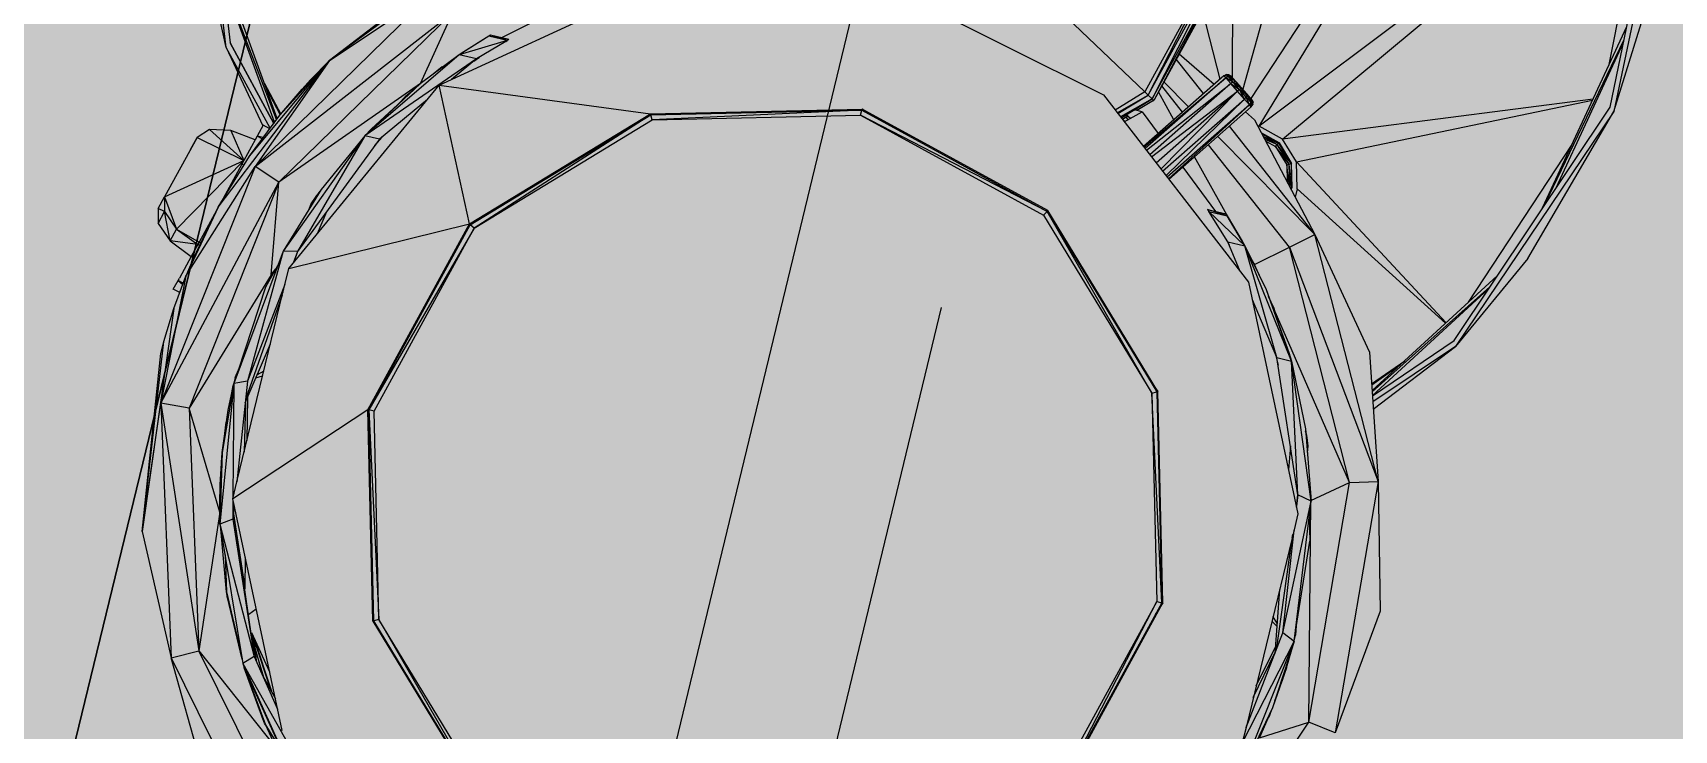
# Model space of a CAD drawing. Header units: millimetres. Extents: x 4980 to 19099, y 3891 to 5773.
# Drawn here: x 12221.74 to 12253.32, y 4726.22 to 4739.64 of the extents above; entities that cross this region are included whole.
import ezdxf

# ---------------------------------------------------------------- set-up
doc = ezdxf.new("R2010")
doc.units = ezdxf.units.MM
doc.linetypes.add('DASHED', pattern=[19.05, 12.7, -6.35])
doc.layers.add('Kıtc-002 Çizgi', color=7, linetype='Continuous')
doc.layers.add('Kıtc-031 Müşteri Mevcut', color=30, linetype='Continuous')

# ---------------------------------------------------------------- blocks, each defined once
blk = doc.blocks.new('A$C3AF727DF')
at = {"layer": 'Kıtc-002 Çizgi'}
blk.add_lwpolyline([(0, 0), (90, 0), (90, 52), (0, 52), (0, 0)], dxfattribs=at)
at = {"layer": 'Kıtc-002 Çizgi', "color": 4, "linetype": 'DASHED'}
blk.add_lwpolyline([(3, 3), (87, 3), (87, 49), (3, 49)], close=True, dxfattribs=at)
blk = doc.blocks.new('A$C2F745399')
at = {"layer": 'Kıtc-031 Müşteri Mevcut', "linetype": 'Continuous'}
for p, q in [((25.266, 42.571), (21.176, 28.042)), ((28.055, 38.115), (21.331, 27.865)), ((21.49, 27.332), (28.058, 38.107)), ((1.612, 28.848), (0.984, 34.264)), ((1.087, 34.308), (1.689, 28.938)), ((28.975, 32.949), (21.49, 27.332)), ((21.944, 27.083), (28.974, 32.935)), ((28.243, 27.699), (29.341, 32.99)), ((29.44, 32.948), (28.314, 27.613)), ((19.292, 27.99), (14.942, 32.142)), ((28.227, 28.52), (28.937, 32.058)), ((1.612, 28.848), (1.15, 30.988)), ((20.785, 30.72), (19.292, 27.99)), ((19.354, 27.93), (20.785, 30.72)), ((19.354, 27.93), (20.869, 30.7)), ((20.869, 30.7), (19.434, 27.855)), ((19.434, 27.855), (20.976, 30.674)), ((20.976, 30.674), (19.463, 27.826)), ((21.013, 30.661), (19.463, 27.826)), ((2.599, 27.478), (1.522, 30.427)), ((6.328, 30.593), (3.605, 28.598)), ((6.044, 30.436), (3.605, 28.598)), ((5.857, 30.326), (3.605, 28.598)), ((20.979, 30.598), (20.975, 28.271)), ((2.583, 27.456), (1.551, 30.173)), ((2.548, 27.409), (1.555, 30.125)), ((3.605, 28.598), (5.791, 30.288)), ((5.715, 28.117), (9.853, 30.037)), ((5.681, 29.983), (2.172, 26.556)), ((3.605, 28.598), (5.681, 29.983)), ((14.414, 29.972), (18.495, 27.934)), ((28.314, 27.613), (28.998, 29.807)), ((2.172, 26.556), (5.974, 29.52)), ((5.974, 29.52), (2.628, 26.251)), ((5.357, 28.152), (5.974, 29.52)), ((6.907, 29.034), (7.856, 29.503)), ((20.399, 29.538), (20.736, 28.235)), ((6.668, 29.064), (6.101, 28.706)), ((6.668, 29.064), (6.189, 28.764)), ((6.702, 29.084), (6.668, 29.064)), ((7.021, 28.977), (6.668, 29.064)), ((7.057, 28.998), (6.668, 29.064)), ((7.057, 28.998), (6.702, 29.084)), ((28.563, 29.243), (26.94, 25.749)), ((1.612, 28.848), (2.32, 27.34)), ((2.462, 27.293), (1.612, 28.848)), ((2.53, 27.384), (1.689, 28.938)), ((1.689, 28.938), (2.53, 27.383)), ((7.021, 28.977), (6.101, 28.706)), ((6.189, 28.764), (6.101, 28.706)), ((6.999, 28.963), (6.43, 28.624)), ((6.999, 28.963), (7.021, 28.977)), ((7.057, 28.998), (7.021, 28.977)), ((26.99, 25.825), (28.51, 28.988)), ((28.499, 28.936), (27.198, 26.136)), ((1.462, 25.771), (3.605, 28.598)), ((2.063, 26.754), (3.605, 28.598)), ((3.605, 28.598), (2.172, 26.556)), ((2.646, 27.541), (3.605, 28.598)), ((3.076, 28.046), (3.605, 28.598)), ((3.605, 28.598), (3.236, 28.22)), ((6.101, 28.706), (4.286, 27.147)), ((6.43, 28.624), (4.286, 27.147)), ((6.101, 28.706), (5.35, 28.146)), ((5.771, 28.472), (5.565, 28.306)), ((5.727, 28.427), (5.771, 28.472)), ((5.771, 28.472), (5.819, 28.495)), ((6.43, 28.624), (5.951, 28.227)), ((6.43, 28.624), (6.101, 28.706)), ((6.378, 28.58), (6.49, 28.659)), ((20.421, 27.957), (19.897, 28.621)), ((20.623, 28.134), (19.952, 28.72)), ((2.353, 28.152), (2.664, 27.563)), ((5.357, 28.152), (2.628, 26.251)), ((2.82, 24.592), (5.715, 28.117)), ((3.076, 28.046), (3.236, 28.22)), ((5.35, 28.146), (4.286, 27.147)), ((4.402, 27.271), (5.35, 28.146)), ((5.355, 28.15), (5.357, 28.152)), ((5.357, 28.152), (5.36, 28.153)), ((5.715, 28.117), (9.778, 27.566)), ((6.298, 25.448), (5.715, 28.117)), ((20.813, 28.302), (19.264, 26.94)), ((19.273, 26.929), (20.849, 28.262)), ((20.849, 28.262), (19.297, 26.898)), ((19.321, 26.867), (20.945, 28.152)), ((20.945, 28.152), (19.387, 26.782)), ((20.131, 27.703), (19.657, 28.182)), ((20.813, 28.302), (20.859, 28.325)), ((20.849, 28.262), (20.813, 28.302)), ((20.894, 28.287), (20.813, 28.302)), ((20.849, 28.262), (20.894, 28.287)), ((20.945, 28.152), (20.849, 28.262)), ((20.988, 28.181), (20.849, 28.262)), ((20.859, 28.325), (20.943, 28.287)), ((20.911, 28.322), (20.859, 28.325)), ((20.859, 28.325), (20.894, 28.287)), ((20.894, 28.287), (20.943, 28.287)), ((20.894, 28.287), (20.988, 28.181)), ((20.911, 28.322), (20.943, 28.287)), ((20.954, 28.294), (20.911, 28.322)), ((20.954, 28.294), (20.943, 28.287)), ((20.943, 28.287), (21.054, 28.181)), ((20.981, 28.263), (20.943, 28.287)), ((20.943, 28.287), (21.027, 28.191)), ((20.988, 28.181), (20.943, 28.287)), ((20.988, 28.181), (20.945, 28.152)), ((21.077, 28.002), (20.945, 28.152)), ((20.945, 28.152), (21.115, 28.035)), ((20.981, 28.263), (20.954, 28.294)), ((21.054, 28.181), (20.981, 28.263)), ((20.988, 28.181), (21.027, 28.191)), ((20.988, 28.181), (21.115, 28.035)), ((21.142, 28.06), (20.988, 28.181)), ((21.027, 28.191), (21.153, 28.068)), ((21.054, 28.181), (21.027, 28.191)), ((21.027, 28.191), (21.142, 28.06)), ((21.153, 28.068), (21.054, 28.181)), ((2.386, 28.062), (2.651, 27.546)), ((2.646, 27.541), (3.076, 28.046)), ((5.492, 27.847), (4.565, 27.078)), ((4.937, 27.764), (5.057, 27.898)), ((5.247, 28.051), (5.057, 27.898)), ((18.495, 27.934), (21.288, 24.327)), ((19.292, 27.99), (18.72, 27.642)), ((18.761, 27.59), (19.354, 27.93)), ((18.772, 27.576), (19.354, 27.93)), ((19.434, 27.855), (18.823, 27.51)), ((18.837, 27.492), (19.434, 27.855)), ((19.434, 27.855), (19.094, 27.642)), ((19.459, 27.824), (19.141, 27.631)), ((19.292, 27.99), (19.354, 27.93)), ((19.434, 27.855), (19.354, 27.93)), ((19.418, 26.742), (21.077, 28.002)), ((19.463, 27.826), (19.434, 27.855)), ((19.459, 27.824), (19.463, 27.826)), ((19.51, 26.624), (21.077, 28.002)), ((19.85, 27.455), (19.552, 27.99)), ((19.601, 26.505), (21.077, 28.002)), ((20.017, 27.603), (19.617, 28.109)), ((19.633, 26.465), (21.209, 27.852)), ((21.209, 27.852), (19.7, 26.378)), ((21.115, 28.035), (21.077, 28.002)), ((21.209, 27.852), (21.077, 28.002)), ((21.142, 28.06), (21.115, 28.035)), ((21.209, 27.852), (21.115, 28.035)), ((21.242, 27.89), (21.115, 28.035)), ((21.257, 27.928), (21.115, 28.035)), ((21.142, 28.06), (21.153, 28.068)), ((21.142, 28.06), (21.257, 27.928)), ((21.257, 27.928), (21.153, 28.068)), ((21.252, 27.956), (21.153, 28.068)), ((21.209, 27.852), (21.242, 27.89)), ((21.306, 27.742), (21.209, 27.852)), ((21.242, 27.89), (21.257, 27.928)), ((21.306, 27.742), (21.242, 27.89)), ((21.336, 27.784), (21.242, 27.89)), ((21.257, 27.928), (21.252, 27.956)), ((21.324, 27.873), (21.252, 27.956)), ((21.257, 27.928), (21.324, 27.873)), ((21.257, 27.928), (21.342, 27.832)), ((21.257, 27.928), (21.336, 27.784)), ((21.324, 27.873), (21.342, 27.832)), ((21.35, 27.843), (21.324, 27.873)), ((21.336, 27.784), (21.342, 27.832)), ((21.342, 27.832), (21.35, 27.843)), ((21.342, 27.832), (21.374, 27.796)), ((21.342, 27.832), (21.37, 27.745)), ((21.35, 27.843), (21.374, 27.796)), ((21.37, 27.745), (21.374, 27.796)), ((27.916, 27.85), (21.944, 27.083)), ((22.213, 26.641), (27.909, 27.834)), ((2.063, 26.754), (2.646, 27.541)), ((6.298, 25.448), (9.778, 27.566)), ((6.313, 25.434), (9.784, 27.546)), ((9.784, 27.546), (6.385, 25.365)), ((9.778, 27.566), (13.851, 27.659)), ((9.778, 27.566), (9.784, 27.546)), ((9.784, 27.546), (13.846, 27.64)), ((9.812, 27.45), (9.784, 27.546)), ((13.846, 27.64), (9.812, 27.45)), ((9.812, 27.45), (13.823, 27.543)), ((13.584, 27.634), (13.851, 27.659)), ((13.823, 27.543), (13.846, 27.64)), ((17.411, 25.69), (13.823, 27.543)), ((13.823, 27.543), (17.342, 25.618)), ((13.851, 27.659), (13.846, 27.64)), ((13.846, 27.64), (17.411, 25.69)), ((17.425, 25.705), (13.851, 27.659)), ((14.076, 27.514), (13.851, 27.659)), ((18.938, 27.545), (18.842, 27.485)), ((18.964, 27.523), (18.861, 27.461)), ((18.897, 27.414), (19.241, 27.606)), ((18.972, 27.456), (18.931, 27.503)), ((19.013, 27.479), (18.935, 27.549)), ((19.241, 27.606), (19.09, 27.643)), ((19.241, 27.606), (19.548, 27.19)), ((21.306, 27.742), (19.722, 26.349)), ((21.306, 27.742), (19.747, 26.317)), ((21.34, 27.701), (19.755, 26.307)), ((21.405, 27.453), (21.231, 27.605)), ((21.306, 27.742), (21.336, 27.784)), ((21.341, 27.701), (21.306, 27.742)), ((21.341, 27.701), (21.336, 27.784)), ((21.37, 27.745), (21.336, 27.784)), ((21.341, 27.701), (21.34, 27.701)), ((21.341, 27.701), (21.37, 27.745)), ((25.241, 23.207), (28.243, 27.699)), ((28.314, 27.613), (25.268, 23.091)), ((26.661, 24.78), (28.314, 27.613)), ((1.293, 27.266), (1.055, 27.11)), ((1.293, 27.266), (1.955, 26.672)), ((1.702, 27.25), (1.293, 27.266)), ((1.702, 27.25), (1.955, 26.672)), ((2.171, 27.069), (1.702, 27.25)), ((2.326, 27.35), (2.21, 27.139)), ((2.453, 27.281), (2.326, 27.35)), ((4.402, 27.271), (4.286, 27.147)), ((6.385, 25.365), (9.812, 27.45)), ((18.88, 27.437), (18.921, 27.427)), ((22.566, 25.244), (20.918, 27.329)), ((21.405, 27.453), (22.566, 25.244)), ((21.49, 27.332), (21.468, 27.331)), ((21.944, 27.083), (21.49, 27.332)), ((21.875, 27.011), (21.541, 27.194)), ((21.549, 27.177), (21.875, 27.011)), ((21.866, 27.002), (21.552, 27.174)), ((1.055, 27.11), (0.431, 25.97)), ((0.93, 26.883), (1.055, 27.11)), ((1.055, 27.11), (1.955, 26.672)), ((2.21, 27.139), (1.915, 26.599)), ((2.308, 27.085), (2.21, 27.139)), ((2.329, 27.114), (2.21, 27.139)), ((4.286, 27.147), (2.711, 24.927)), ((4.286, 27.147), (2.99, 24.918)), ((4.565, 27.078), (2.99, 24.918)), ((4.286, 27.147), (3.443, 26.111)), ((4.565, 27.078), (4.286, 27.147)), ((4.476, 26.957), (4.614, 27.119)), ((22.074, 25.001), (20.514, 26.974)), ((22.566, 25.244), (20.695, 27.133)), ((21.573, 27.132), (21.866, 27.002)), ((21.841, 26.975), (21.582, 27.117)), ((21.841, 26.975), (21.606, 27.071)), ((21.622, 27.039), (21.806, 26.939)), ((21.806, 26.939), (21.841, 26.975)), ((22.069, 26.599), (21.806, 26.939)), ((21.806, 26.939), (22.022, 26.585)), ((21.841, 26.975), (21.866, 27.002)), ((22.069, 26.599), (21.841, 26.975)), ((22.105, 26.609), (21.841, 26.975)), ((21.875, 27.011), (21.866, 27.002)), ((21.866, 27.002), (22.105, 26.609)), ((21.875, 27.011), (22.117, 26.613)), ((22.213, 26.641), (21.944, 27.083)), ((25.519, 23.942), (27.512, 26.981)), ((2.172, 26.556), (0.359, 21.996)), ((0.431, 25.97), (1.955, 26.672)), ((0.662, 25.35), (1.954, 26.671)), ((0.839, 24.445), (2.172, 26.556)), ((1.462, 25.771), (2.063, 26.754)), ((1.915, 26.599), (1.51, 25.858)), ((1.955, 26.577), (1.915, 26.599)), ((2.628, 26.251), (2.172, 26.556)), ((20.023, 26.542), (20.65, 25.69)), ((20.927, 25.52), (20.248, 26.74)), ((22.022, 26.585), (22.069, 26.599)), ((22.078, 26.173), (22.022, 26.585)), ((22.022, 26.585), (22.028, 26.266)), ((22.069, 26.599), (22.105, 26.609)), ((22.079, 26.169), (22.069, 26.599)), ((22.116, 26.15), (22.069, 26.599)), ((22.117, 26.613), (22.105, 26.609)), ((22.105, 26.609), (22.116, 26.15)), ((22.128, 26.147), (22.117, 26.613)), ((22.225, 26.124), (22.213, 26.641)), ((25.088, 23.547), (22.213, 26.641)), ((0.359, 21.996), (2.628, 26.251)), ((2.628, 26.251), (0.9, 21.904)), ((2.482, 24.468), (2.628, 26.251)), ((0.307, 25.743), (0.431, 25.97)), ((0.431, 25.97), (0.429, 25.686)), ((0.431, 25.97), (0.662, 25.35)), ((3.443, 26.111), (2.711, 24.927)), ((3.252, 25.835), (3.391, 26.037)), ((3.252, 25.835), (3.347, 25.975)), ((3.347, 25.975), (3.362, 25.996)), ((3.39, 26.037), (3.403, 26.055)), ((3.403, 26.055), (3.408, 26.063)), ((3.408, 26.063), (3.424, 26.081)), ((3.408, 26.063), (3.422, 26.076)), ((22.085, 26.158), (22.116, 26.15)), ((22.116, 26.15), (22.102, 26.126)), ((22.109, 26.113), (22.128, 26.147)), ((22.128, 26.147), (22.116, 26.15)), ((22.225, 26.124), (22.187, 25.965)), ((22.225, 26.124), (25.079, 23.538)), ((0.307, 25.743), (0.304, 25.458)), ((0.304, 25.458), (0.429, 25.686)), ((0.429, 25.686), (0.307, 25.743)), ((0.429, 25.686), (0.662, 25.35)), ((0.538, 25.122), (0.429, 25.686)), ((1.462, 25.771), (0.839, 24.445)), ((0.959, 24.735), (1.462, 25.771)), ((1.46, 25.768), (1.094, 25.098)), ((1.464, 25.775), (1.46, 25.768)), ((1.51, 25.858), (1.464, 25.775)), ((1.51, 25.858), (1.512, 25.852)), ((1.514, 25.856), (1.51, 25.858)), ((3.203, 25.722), (3.252, 25.834)), ((3.252, 25.834), (3.224, 25.757)), ((3.252, 25.835), (3.309, 25.895)), ((3.371, 25.263), (3.553, 25.69)), ((17.342, 25.618), (17.411, 25.69)), ((17.342, 25.618), (19.428, 22.19)), ((17.411, 25.69), (17.425, 25.705)), ((17.411, 25.69), (19.523, 22.219)), ((19.428, 22.19), (17.411, 25.69)), ((19.543, 22.224), (17.425, 25.705)), ((20.5, 25.726), (20.536, 25.669)), ((20.5, 25.726), (20.855, 25.64)), ((20.876, 25.606), (20.5, 25.726)), ((20.886, 25.105), (20.523, 25.691)), ((20.523, 25.691), (20.876, 25.606)), ((21.215, 25.027), (20.523, 25.691)), ((20.876, 25.606), (20.855, 25.64)), ((21.215, 25.027), (20.876, 25.606)), ((20.876, 25.606), (21.164, 25.12)), ((0.304, 25.458), (0.538, 25.122)), ((0.538, 25.122), (0.662, 25.35)), ((0.662, 25.35), (1.094, 25.098)), ((0.662, 25.35), (1.069, 25.052)), ((2.82, 24.592), (6.298, 25.448)), ((4.343, 21.873), (6.298, 25.448)), ((4.363, 21.869), (6.313, 25.434)), ((6.385, 25.365), (4.363, 21.869)), ((4.46, 21.845), (6.385, 25.365)), ((6.298, 25.448), (6.541, 25.573)), ((6.298, 25.448), (6.313, 25.434)), ((6.385, 25.365), (6.313, 25.434)), ((1.069, 25.052), (0.538, 25.122)), ((0.538, 25.122), (0.944, 24.824)), ((1.069, 25.052), (0.944, 24.824)), ((1.069, 25.052), (1.094, 25.098)), ((1.104, 25.033), (1.069, 25.052)), ((1.105, 25.035), (1.069, 25.052)), ((1.094, 25.098), (1.126, 25.08)), ((20.849, 25.165), (20.912, 25.044)), ((21.128, 24.534), (20.886, 25.105)), ((20.886, 25.105), (21.215, 25.027)), ((21.164, 25.12), (21.215, 25.027)), ((21.831, 22.877), (21.215, 25.027)), ((22.111, 22.809), (21.215, 25.027)), ((21.215, 25.027), (21.625, 24.186)), ((21.401, 24.668), (22.074, 25.001)), ((22.074, 25.001), (22.566, 25.244)), ((23.231, 20.468), (22.074, 25.001)), ((22.074, 25.001), (23.779, 20.49)), ((22.566, 25.244), (23.617, 22.981)), ((23.779, 20.49), (22.566, 25.244)), ((0.944, 24.824), (0.714, 24.403)), ((0.959, 24.735), (0.839, 24.445)), ((0.998, 24.814), (0.944, 24.824)), ((0.944, 24.824), (0.99, 24.798)), ((2.711, 24.927), (1.76, 22.377)), ((2.711, 24.927), (2.028, 22.424)), ((2.605, 24.643), (2.374, 24.229)), ((2.99, 24.918), (2.711, 24.927)), ((2.99, 24.918), (2.903, 24.693)), ((2.99, 24.918), (2.917, 24.71)), ((21.401, 24.668), (21.316, 24.821)), ((21.369, 24.711), (21.401, 24.668)), ((21.419, 24.608), (21.401, 24.668)), ((21.508, 24.426), (21.401, 24.668)), ((26.661, 24.78), (25.268, 23.091)), ((0.839, 24.445), (0.359, 21.996)), ((0.598, 24.193), (0.714, 24.403)), ((0.61, 23.819), (0.839, 24.445)), ((0.691, 24.362), (0.779, 24.282)), ((0.789, 24.308), (0.691, 24.362)), ((2.482, 24.468), (0.9, 21.904)), ((2.466, 24.393), (2.482, 24.468)), ((2.482, 24.468), (2.572, 24.583)), ((2.725, 24.2), (2.82, 24.592)), ((21.288, 24.327), (22.239, 19.866)), ((23.665, 22.24), (26.072, 24.45)), ((0.722, 24.126), (0.598, 24.193)), ((1.82, 20.483), (2.707, 24.126)), ((2.374, 24.229), (1.847, 22.63)), ((2.694, 24.075), (1.989, 22.066)), ((2.744, 24.282), (2.028, 22.424)), ((2.708, 24.134), (2.707, 24.126)), ((2.708, 24.134), (2.725, 24.2)), ((21.625, 24.186), (22.065, 22.972)), ((21.625, 24.186), (22.111, 22.809)), ((21.771, 23.831), (21.673, 24.053)), ((23.667, 22.214), (25.931, 24.24)), ((25.905, 24.199), (23.671, 22.148)), ((0.61, 23.819), (0, 19.526)), ((0.417, 23.185), (0.61, 23.819)), ((21.831, 22.877), (21.361, 23.985)), ((21.771, 23.831), (21.816, 23.656)), ((23.231, 20.468), (21.78, 23.799)), ((0, 19.526), (0.417, 23.185)), ((0.357, 22.956), (0.417, 23.185)), ((1.983, 22.003), (2.466, 23.138)), ((23.671, 22.14), (25.241, 23.207)), ((23.672, 22.138), (25.241, 23.207)), ((25.268, 23.091), (23.68, 22.021)), ((23.688, 21.88), (25.268, 23.091)), ((0, 19.526), (0.357, 22.956)), ((1.788, 22.495), (1.897, 22.745)), ((21.807, 22.935), (21.855, 22.728)), ((22.238, 20.234), (21.831, 22.877)), ((21.831, 22.877), (22.111, 22.809)), ((22.065, 22.972), (22.111, 22.809)), ((22.238, 20.234), (22.111, 22.809)), ((22.49, 20.114), (22.111, 22.809)), ((22.111, 22.809), (22.384, 21.501)), ((23.617, 22.981), (23.779, 20.49)), ((23.656, 22.373), (24.292, 22.815)), ((23.659, 22.35), (24.221, 22.75)), ((1.788, 22.495), (1.751, 22.338)), ((1.788, 22.495), (1.769, 22.401)), ((1.802, 22.492), (1.788, 22.495)), ((2.188, 22.486), (2.317, 22.527)), ((2.339, 22.616), (2.212, 22.542)), ((19.384, 22.447), (19.543, 22.224)), ((1.76, 22.377), (1.495, 19.669)), ((1.76, 22.377), (1.541, 21.047)), ((1.654, 21.862), (1.76, 22.377)), ((1.73, 22.233), (1.751, 22.338)), ((1.76, 22.377), (1.746, 20.179)), ((2.028, 22.424), (1.76, 22.377)), ((2.028, 22.424), (1.82, 20.483)), ((19.428, 22.19), (19.523, 22.219)), ((19.617, 18.156), (19.428, 22.19)), ((19.428, 22.19), (19.52, 18.18)), ((19.543, 22.224), (19.523, 22.219)), ((19.523, 22.219), (19.617, 18.156)), ((19.637, 18.152), (19.543, 22.224)), ((0, 19.526), (0.359, 21.996)), ((0.359, 21.996), (1.09, 17.229)), ((0.9, 21.904), (0.359, 21.996)), ((0.359, 21.996), (0.558, 17.094)), ((0.9, 21.904), (1.09, 17.229)), ((1.491, 19.901), (0.9, 21.904)), ((1.541, 21.047), (1.654, 21.862)), ((4.343, 21.873), (1.741, 20.159)), ((1.986, 22.012), (1.96, 21.057)), ((2.026, 22.105), (2.014, 21.281)), ((4.343, 21.873), (4.489, 22.098)), ((4.437, 17.801), (4.343, 21.873)), ((4.343, 21.873), (4.363, 21.869)), ((4.457, 17.806), (4.363, 21.869)), ((4.363, 21.869), (4.552, 17.834)), ((4.46, 21.845), (4.363, 21.869)), ((4.552, 17.834), (4.46, 21.845)), ((1.561, 21.193), (1.616, 21.631)), ((1.616, 21.631), (1.577, 21.307)), ((1.637, 21.741), (1.616, 21.631)), ((1.625, 21.649), (1.616, 21.631)), ((1.623, 21.63), (1.616, 21.631)), ((1.636, 21.742), (1.64, 21.758)), ((22.384, 21.501), (22.49, 20.114)), ((22.092, 21.179), (22.058, 20.716)), ((22.392, 21.443), (22.386, 21.461)), ((22.387, 21.466), (22.387, 21.461)), ((22.393, 21.434), (22.392, 21.443)), ((22.393, 21.434), (22.397, 21.411)), ((22.397, 21.411), (22.401, 21.376)), ((22.401, 21.376), (22.407, 21.337)), ((22.404, 21.248), (22.426, 21.17)), ((22.407, 21.337), (22.426, 21.169)), ((22.426, 21.169), (22.416, 21.087)), ((22.426, 21.169), (22.418, 21.046)), ((22.426, 21.169), (22.426, 21.17)), ((1.541, 21.047), (1.495, 19.669)), ((1.498, 20.429), (1.541, 21.047)), ((1.525, 20.855), (1.511, 20.612)), ((1.534, 20.935), (1.524, 20.859)), ((1.524, 20.855), (1.527, 20.895)), ((1.529, 20.868), (1.524, 20.859)), ((1.528, 20.858), (1.524, 20.859)), ((1.524, 20.855), (1.524, 20.859)), ((1.527, 20.895), (1.529, 20.914)), ((1.529, 20.914), (1.532, 20.953)), ((1.532, 20.953), (1.533, 20.962)), ((1.533, 20.962), (1.538, 21.005)), ((1.509, 20.587), (1.511, 20.612)), ((1.491, 20.061), (1.498, 20.429)), ((1.494, 20.302), (1.491, 20.074)), ((1.497, 20.351), (1.494, 20.302)), ((1.496, 20.305), (1.494, 20.302)), ((1.494, 20.302), (1.495, 20.299)), ((1.496, 20.301), (1.494, 20.302)), ((1.498, 20.429), (1.495, 19.669)), ((1.497, 20.351), (1.497, 20.353)), ((1.741, 20.159), (1.82, 20.483)), ((1.824, 20.526), (1.826, 20.509)), ((22.238, 20.234), (22.208, 20.016)), ((22.212, 19.994), (22.238, 20.234)), ((22.49, 20.114), (22.238, 20.234)), ((22.445, 15.857), (23.231, 20.468)), ((22.489, 20.124), (23.231, 20.468)), ((23.779, 20.49), (22.954, 15.654)), ((23.231, 20.468), (23.779, 20.49)), ((23.779, 20.49), (23.82, 17.995)), ((1.491, 19.901), (1.09, 17.229)), ((1.49, 20.016), (1.491, 20.061)), ((1.495, 19.669), (1.49, 20.016)), ((1.491, 19.901), (1.492, 19.905)), ((1.492, 19.897), (1.491, 19.901)), ((2.692, 15.698), (1.741, 20.159)), ((1.745, 20.138), (1.743, 19.765)), ((1.77, 20.021), (1.743, 19.765)), ((21.946, 17.576), (22.49, 20.114)), ((22.163, 17.412), (22.49, 20.114)), ((22.445, 15.857), (22.489, 20.108)), ((22.488, 20.125), (22.489, 20.124)), ((22.489, 20.121), (22.489, 20.124)), ((1.494, 19.777), (1.493, 19.77)), ((1.494, 19.758), (1.493, 19.77)), ((1.743, 19.765), (1.495, 19.669)), ((1.495, 19.669), (2.156, 17.123)), ((1.495, 19.669), (1.936, 16.984)), ((1.743, 19.765), (2.156, 17.123)), ((1.753, 19.863), (2.156, 17.123)), ((1.754, 19.866), (1.974, 18.441)), ((22.239, 19.866), (22.144, 19.474)), ((22.454, 19.813), (22.468, 19.339)), ((0, 19.526), (0.558, 17.094)), ((1.62, 18.368), (1.511, 19.577)), ((22.126, 19.4), (21.239, 15.757)), ((22.113, 19.349), (21.816, 17.24)), ((21.946, 17.576), (22.164, 19.556)), ((22.126, 19.4), (22.142, 19.468)), ((22.144, 19.474), (22.142, 19.468)), ((22.201, 17.677), (22.468, 19.339)), ((1.593, 19.076), (1.62, 18.368)), ((1.982, 19.029), (1.973, 18.426)), ((1.626, 18.328), (1.62, 18.368)), ((1.62, 18.368), (1.92, 17.079)), ((1.632, 18.294), (1.626, 18.328)), ((1.626, 18.328), (1.921, 17.074)), ((19.637, 18.152), (19.611, 18.418)), ((21.885, 18.412), (21.793, 17.182)), ((1.635, 18.27), (1.632, 18.294)), ((1.632, 18.294), (1.922, 17.07)), ((1.637, 18.261), (1.635, 18.27)), ((1.637, 18.261), (1.638, 18.26)), ((1.922, 17.067), (1.638, 18.26)), ((2.048, 17.934), (2.193, 18.038)), ((4.437, 17.801), (4.45, 18.076)), ((19.52, 18.18), (17.595, 14.66)), ((17.667, 14.591), (19.52, 18.18)), ((19.617, 18.156), (17.667, 14.591)), ((17.682, 14.577), (19.637, 18.152)), ((19.637, 18.152), (19.492, 17.927)), ((19.52, 18.18), (19.617, 18.156)), ((19.617, 18.156), (19.637, 18.152)), ((4.457, 17.806), (4.437, 17.801)), ((4.437, 17.801), (6.555, 14.32)), ((4.552, 17.834), (4.457, 17.806)), ((6.569, 14.335), (4.457, 17.806)), ((4.552, 17.834), (6.569, 14.335)), ((6.638, 14.407), (4.552, 17.834)), ((21.737, 17.801), (21.833, 17.706)), ((21.837, 17.766), (21.758, 17.891)), ((22.21, 17.801), (22.193, 17.531)), ((23.82, 17.995), (22.954, 15.654)), ((2.101, 17.583), (2.451, 16.829)), ((2.109, 17.567), (2.189, 17.05)), ((2.146, 17.487), (2.193, 17.04)), ((2.146, 17.483), (2.484, 16.452)), ((2.479, 16.461), (2.148, 17.466)), ((21.154, 14.885), (22.163, 17.412)), ((21.165, 15.453), (22.163, 17.412)), ((21.239, 15.757), (21.946, 17.576)), ((22.163, 17.412), (21.746, 16.13)), ((22.163, 17.412), (21.946, 17.576)), ((22.02, 16.906), (22.163, 17.412)), ((22.153, 17.373), (22.123, 17.271)), ((22.153, 17.373), (22.192, 17.53)), ((22.166, 17.437), (22.192, 17.53)), ((22.178, 17.533), (22.192, 17.53)), ((0.558, 17.094), (1.09, 17.229)), ((0.558, 17.094), (2.733, 12.696)), ((1.234, 14.692), (0.558, 17.094)), ((1.09, 17.229), (2.579, 15.357)), ((3.164, 13.037), (1.09, 17.229)), ((2.156, 17.123), (1.936, 16.984)), ((2.156, 17.123), (2.604, 16.11)), ((2.339, 16.719), (2.163, 17.318)), ((2.336, 16.723), (2.164, 17.308)), ((2.166, 17.3), (2.165, 17.301)), ((2.166, 17.298), (2.165, 17.3)), ((2.33, 16.735), (2.166, 17.298)), ((21.379, 16.331), (21.794, 17.191)), ((21.433, 16.555), (21.801, 17.292)), ((1.936, 16.984), (3.238, 14.679)), ((1.936, 16.984), (3.052, 14.503)), ((1.936, 16.984), (1.96, 16.907)), ((3.052, 14.503), (1.96, 16.907)), ((1.96, 16.907), (2.371, 15.803)), ((1.962, 16.901), (1.96, 16.907)), ((2.327, 15.903), (1.962, 16.901)), ((2.331, 15.895), (1.962, 16.901)), ((2.355, 15.839), (1.962, 16.901)), ((2.316, 16.762), (2.562, 16.306)), ((22.02, 16.906), (21.746, 16.13)), ((21.948, 16.683), (21.98, 16.791)), ((21.985, 16.807), (21.981, 16.791)), ((2.332, 16.732), (2.331, 16.734)), ((21.795, 16.269), (21.948, 16.683)), ((21.834, 16.378), (21.948, 16.683)), ((21.941, 16.685), (21.948, 16.683)), ((21.948, 16.683), (21.948, 16.703)), ((21.746, 16.13), (21.154, 14.885)), ((21.746, 16.13), (21.5, 15.561)), ((2.331, 15.895), (2.327, 15.903)), ((2.34, 15.872), (2.331, 15.895)), ((2.355, 15.839), (2.34, 15.872)), ((2.371, 15.803), (2.355, 15.839)), ((2.371, 15.803), (2.728, 15.216)), ((2.371, 15.803), (2.579, 15.357)), ((19.851, 11.964), (22.445, 15.857)), ((21.245, 15.783), (21.255, 15.797)), ((21.498, 15.557), (22.445, 15.857)), ((21.573, 15.73), (21.672, 15.952)), ((21.671, 15.956), (21.674, 15.956)), ((21.689, 15.988), (21.673, 15.952)), ((21.674, 15.956), (21.673, 15.952)), ((21.674, 15.956), (21.701, 16.027)), ((21.674, 15.956), (21.675, 15.966)), ((21.696, 16.006), (21.689, 15.988)), ((21.702, 16.021), (21.696, 16.006)), ((21.711, 16.042), (21.702, 16.021)), ((21.714, 16.051), (21.711, 16.042)), ((21.714, 16.051), (21.729, 16.091)), ((22.954, 15.654), (22.445, 15.857)), ((21.239, 15.757), (21.16, 15.433)), ((21.563, 15.707), (21.573, 15.73))]:
    blk.add_line(p, q, dxfattribs=at)

msp = doc.modelspace()

# ---------------------------------------------------------------- hatches: boundary and pattern name
h = msp.add_hatch()
h.set_pattern_fill('AR-CONC', color=6, scale=0.1)
h.set_pattern_definition([(50, (-592.883, -838.037), (18.218467, -1.593909), [1.905, -20.955]), (355, (-592.883, -838.037), (-3.524342, 19.105685), [1.524, -16.764058]), (100.45144, (-591.364, -838.17), (14.694125, 17.511775), [1.619, -17.809024]), (46.1842, (-592.883, -832.957), (27.107904, -4.204233), [2.8575, -31.4325]), (96.63556, (-590.624, -833.307), (23.740413, 24.742612), [2.4285, -26.71356]), (351.18415, (-592.883, -832.957), (23.740413, 24.74261), [2.285997, -25.145973]), (21, (-590.343, -834.227), (15.161439, -10.22652), [1.905, -20.955]), (326, (-590.343, -834.227), (6.180203, 18.418797), [1.524, -16.764]), (71.45144, (-589.079, -835.079), (21.341642, 8.192277), [1.619, -17.808994]), (37.5, (-592.8826, -838.0365), (0.3088603, 8.455504), [0, -16.5608, 0, -17.018, 0, -16.8275]), (7.5, (-592.883, -838.0365), (6.681966, 10.0180575), [0, -9.7028, 0, -16.1798, 0, -6.4135]), (327.5, (-598.547, -838.0365), (13.5590595, -0.5728744), [0, -6.35, 0, -19.812, 0, -26.289]), (317.5, (-601.087, -838.037), (14.812918, 2.542649), [0, -8.255, 0, -13.1572, 0, -18.669])])
h.paths.add_polyline_path([(12234.879, 4776.697), (12137.715, 4800.343), (12121.163, 4732.328), (12218.327, 4708.682)])
h.paths.add_polyline_path([(12342.293, 4750.557), (12234.879, 4776.697), (12218.327, 4708.682), (12325.741, 4682.542)])
h.paths.add_polyline_path([(12342.293, 4750.557), (12325.741, 4682.542), (12461.771, 4649.438), (12478.323, 4717.453)])
h.paths.add_polyline_path([(12413.799, 4718.747, -0.414214), (12418.631, 4721.687), (12459.44, 4711.756, -0.414214), (12462.381, 4706.924), (12452.45, 4666.115, -0.414214), (12447.617, 4663.174), (12406.808, 4673.105, -0.414214), (12403.868, 4677.938)], flags=16)
h.paths.add_polyline_path([(12458.16, 4704.873, -1), (12451.784, 4704.873, -1)], flags=0)
h.paths.add_polyline_path([(12429.268, 4596.847), (12306.959, 4594.937), (12306.959, 4526.847), (12429.268, 4526.847)])
h.paths.add_polyline_path([(12306.959, 4594.937), (12227.765, 4614.231), (12211.666, 4548.164), (12211.675, 4548.162), (12226.218, 4607.918), (12100.39, 4638.539), (12098.447, 4639.012), (12083.904, 4579.256), (12211.666, 4548.164), (12226.226, 4607.916), (12226.218, 4607.918), (12211.202, 4546.219), (12290.386, 4526.927)])
h.paths.add_polyline_path([(12118.16, 4625.181), (12117.251, 4625.143), (12116.552, 4625.49), (12115.797, 4626.14), (12115.002, 4626.994), (12114.189, 4627.948), (12113.027, 4627.474), (12111.93, 4627.081), (12110.96, 4626.851), (12109.812, 4626.869), (12109.185, 4627.976), (12109.378, 4629.535), (12110.218, 4630.715), (12111.127, 4630.753), (12111.825, 4630.407), (12112.581, 4629.756), (12113.375, 4628.903), (12114.189, 4627.948), (12115.35, 4628.422), (12116.447, 4628.815), (12117.418, 4629.045), (12118.565, 4629.027), (12119.193, 4627.92), (12119, 4626.362)], flags=16)
h.paths.add_polyline_path([(12095.545, 4614.611, -1), (12101.86, 4614.611, -1)], flags=16)
h.paths.add_polyline_path([(12101.045, 4614.925), (12098.831, 4614.062), (12099.012, 4615.22), (12096.626, 4614.642), (12096.634, 4614.619), (12096.682, 4614.47), (12096.116, 4614.571), (12096.534, 4614.925), (12096.59, 4614.753), (12099.149, 4615.373), (12098.968, 4614.219), (12101.018, 4615.018)], flags=0)
h.paths.add_polyline_path([(12132.594, 4609.738), (12104.529, 4616.568), (12102.674, 4608.945), (12130.739, 4602.115)], flags=24)

# ---------------------------------------------------------------- linework, layer by layer
at = {"layer": 'Kıtc-002 Çizgi'}
for points in [[(12137.715, 4800.343), (12234.879, 4776.697), (12218.327, 4708.682), (12121.163, 4732.328)], [(12234.879, 4776.697), (12342.293, 4750.557), (12325.741, 4682.542), (12218.327, 4708.682)]]:
    msp.add_lwpolyline(points, close=True, dxfattribs=at)

# ---------------------------------------------------------------- block references
msp.add_blockref('A$C2F745399', (12223.841, 4710.515))
at = {"layer": 'Kıtc-002 Çizgi', "rotation": 346.4168050262529}
msp.add_blockref('A$C3AF727DF', (12229.265, 4705.946), dxfattribs=at)

doc.saveas('drawing.dxf')
